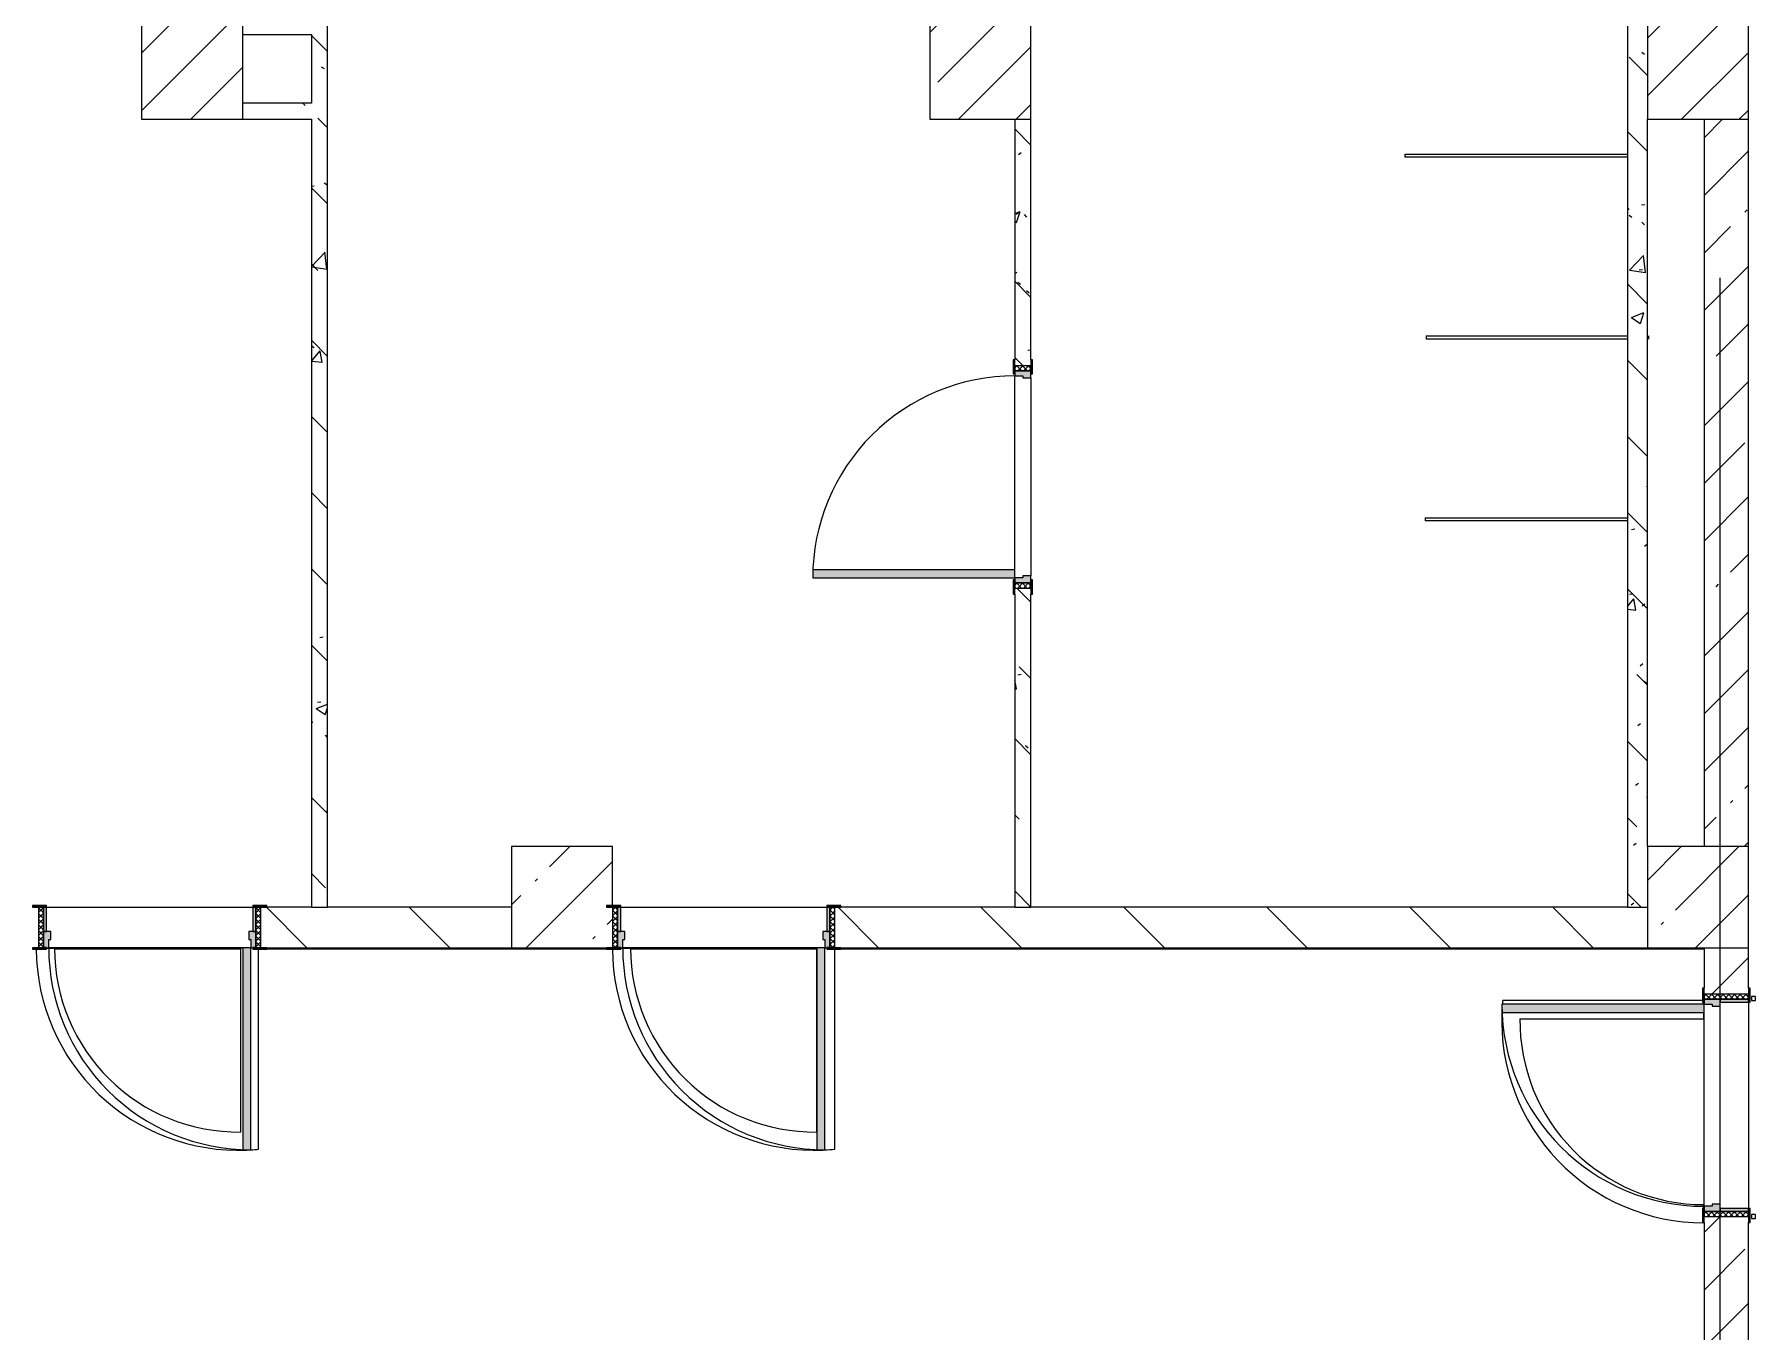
# Model space of a CAD drawing. Header units: millimetres. Extents: x 81548 to 272142, y -8553 to 29000.
# Drawn here: x 221351 to 229867, y 16700 to 23120 of the extents above; entities that cross this region are included whole.
import ezdxf

# ---------------------------------------------------------------- set-up
doc = ezdxf.new("R2010")
doc.units = ezdxf.units.MM
for name, color, linetype, lineweight, true_color in [('A-DOOR-2', 7, 'Continuous', 5, 0xe2e2e2), ('A-DOOR-3', 7, 'Continuous', 5, 0xaaaaaa), ('A-DOOR-FRAM-1', 7, 'Continuous', 5, 0xe2e2e2), ('A-DOOR-FRAM-3', 7, 'Continuous', 5, 0xaaaaaa), ('A-FLOR-1', 7, 'Continuous', 5, 0xaaaaaa), ('I-WALL-6', 7, 'Continuous', 5, 0x787878)]:
    doc.layers.add(name, color=color, linetype=linetype, lineweight=lineweight, true_color=true_color)
for name, color, linetype, lineweight in [('A-GENM-1', 7, 'Continuous', 5), ('A-WALL', 7, 'Continuous', 9), ('A-WALL-3', 7, 'Continuous', 5), ('I-WALL-4', 7, 'Continuous', 5), ('S-COLS-3', 7, 'Continuous', 5), ('Оси', 7, 'Continuous', 9)]:
    doc.layers.add(name, color=color, linetype=linetype, lineweight=lineweight)
pattern_1 = [(45, (145131.5, 0), (-285.1231, 285.1231), []), (45, (145416.64, 0), (-285.1231, 285.1231), [504.031, -100.806, 16.764, -84.042])]
pattern_2 = [(135, (145131.5, 0), (-377.1708, -377.1708), [533.4, -88.9, 17.78, -88.9]), (135, (145131.5, 376.94), (-377.1708, -377.1708), []), (50, (145131.5, 0), (637.6445, -55.7866), [66.675, -733.425]), (355, (145131.5, 0), (-123.3494, 668.699), [53.34, -586.74]), (100.451, (145184.65, -4.65), (514.299, 612.908), [56.665, -623.315]), (46.184, (145131.5, 177.8), (948.7764, -147.15), [100.012, -1100.137]), (96.636, (145210.6, 165.5), (830.909, 865.997), [84.998, -934.973]), (351.184, (145131.5, 177.8), (830.918, 865.988), [80.01, -880.11]), (21, (145220.4, 133.35), (530.6506, -357.9283), [66.675, -733.425]), (326, (145220.4, 133.35), (216.308, 644.6585), [53.34, -586.74]), (71.451, (145264.64, 103.5), (746.9596, 286.7243), [56.665, -623.315]), (37.5, (145131.52, 0), (10.81053, 295.9426), [16.764, -562.864, 16.764, -578.866, -588.962]), (37.5, (145131.52, 0), (10.81053, 295.9426), [-1175.258, 16.764, -572.198]), (7.5, (145131.52, 0), (233.8692, 350.6318), [16.764, -322.834, 16.764, -549.529, -224.472]), (7.5, (145131.52, 0), (233.8692, 350.6318), [-905.891, 16.764, -207.708]), (327.5, (144933.27, 0), (474.5678, -20.0513), [16.764, -205.486, 16.764, -676.656, -920.115]), (327.5, (144933.27, 0), (474.5678, -20.0513), [-915.67, 16.764, -903.351]), (317.5, (144844.37, 0), (518.4522, 88.9934), [16.764, -272.161, 16.764, -443.738, -653.415]), (317.5, (144844.37, 0), (518.4522, 88.9934), [-749.427, 16.764, -636.651])]

# ---------------------------------------------------------------- blocks, each defined once
blk = doc.blocks.new('BSC_Колонна _Прямоугольная - 500х500-23287078-2_10_3_птичка')
at = {"layer": 'S-COLS-3'}
h = blk.add_hatch(dxfattribs=at)
h.set_pattern_fill('FP_64', color=256, style=0, pattern_type=2)
h.set_pattern_definition([(45, (-84450, -22950), (-285.1231, 285.1231), []), (45, (-84164.88, -22950), (-285.1231, 285.1231), [504.031, -100.806, 16.764, -84.042])])
h.paths.add_polyline_path([(-250, -250), (250, -250), (250, 250), (-250, 250), (-250, -160)])
for p, q in [((250, 250), (-250, 250)), ((-250, 250), (-250, -250)), ((250, -250), (250, 250)), ((-250, -250), (250, -250))]:
    blk.add_line(p, q, dxfattribs=at)
blk = doc.blocks.new('BSC_Колонна _Прямоугольная - 500х500-V65-2_10_3_птичка')
at = {"layer": 'S-COLS-3'}
h = blk.add_hatch(dxfattribs=at)
h.set_pattern_fill('FP_89', color=256, style=0, pattern_type=2)
h.set_pattern_definition([(45, (-77000, -22950), (-285.1231, 285.1231), []), (45, (-76714.88, -22950), (-285.1231, 285.1231), [504.031, -100.806, 16.764, -84.042])])
h.paths.add_polyline_path([(-250, -250), (250, -250), (250, 250), (-250, 250), (-250, -160)])
for p, q in [((250, 250), (-250, 250)), ((-250, 250), (-250, -250)), ((250, -250), (250, 250)), ((-250, -250), (250, -250))]:
    blk.add_line(p, q, dxfattribs=at)
blk = doc.blocks.new('110_Дверь_СКБ_1Ст_Внутренняя1 - Д-4 1100x2100h_су мгн-V69-2_10_3_птичка')
at = {"layer": 'A-DOOR-2'}
h = blk.add_hatch(color=256, dxfattribs=at)
h.paths.add_polyline_path([(-512.5, 40), (-512.5, -40), (-477.5, -40), (-477.5, 0), (-487.5, 0), (-487.5, 40)])
h.paths.add_polyline_path([(502.5, 0), (502.5, -40), (537.5, -40), (537.5, 40), (512.5, 40), (512.5, 0)])
at = {"layer": 'A-DOOR-3'}
h = blk.add_hatch(dxfattribs=at)
h.set_pattern_fill('FP_95', color=256, style=0, pattern_type=2)
h.set_pattern_definition([(135, (1751.41, 104.685), (-14.14214, -14.14214), []), (225, (1751.41, 104.685), (14.14214, -14.14214), [])])
h.paths.add_polyline_path([(537.5, -40), (562.5, -40), (562.5, 40), (537.5, 40)])
at = {"layer": 'A-DOOR-FRAM-1'}
for points in [[(-487.5, 1040), (-487.5, 40), (-447.5, 40), (-447.5, 1040)], [(-567.5, 40), (-497.5, 40), (-497.5, 48), (-567.5, 48)], [(522.5, 40), (592.5, 40), (592.5, 48), (522.5, 48)], [(-567.5, -48), (-497.5, -48), (-497.5, -40), (-567.5, -40)], [(522.5, -48), (592.5, -48), (592.5, -40), (522.5, -40)]]:
    blk.add_hatch(color=256, dxfattribs=at).paths.add_polyline_path(points)
at = {"layer": 'A-DOOR-FRAM-3'}
h = blk.add_hatch(dxfattribs=at)
h.set_pattern_fill('FP_96', color=256, style=0, pattern_type=2)
h.set_pattern_definition([(45, (-371.384, 104.685), (-14.1421, 14.1421), []), (135, (-371.384, 104.685), (-14.1421, -14.1421), [])])
h.paths.add_polyline_path([(-537.5, -40), (-512.5, -40), (-512.5, 40), (-537.5, 40)])
at = {"layer": 'A-DOOR-3'}
for p, q in [((-487.5, 1040), (-487.5, 40)), ((-447.5, 1040), (-487.5, 1040)), ((-447.5, 40), (-447.5, 1040)), ((-487.5, 40), (-447.5, 40))]:
    blk.add_line(p, q, dxfattribs=at)
blk.add_arc((-487.5, 40), 1000, 360, 90, dxfattribs=at)
at = {"layer": 'A-DOOR-FRAM-3'}
for p, q in [((-497.5, 48), (-567.5, 48)), ((-567.5, 48), (-567.5, 40)), ((-567.5, 40), (-497.5, 40)), ((-512.5, 40), (-537.5, 40)), ((-537.5, 40), (-537.5, -40)), ((-487.5, 40), (-512.5, 40)), ((-512.5, 40), (-512.5, -40)), ((-512.5, -40), (-512.5, 40)), ((-497.5, 40), (-512.5, 40)), ((-512.5, 40), (-512.5, 39)), ((-512.5, 39), (-497.5, 39)), ((-497.5, 40), (-497.5, 48)), ((-497.5, 39), (-497.5, 40)), ((-487.5, 0), (-487.5, 40)), ((-477.5, 0), (-487.5, 0)), ((-477.5, -40), (-477.5, 0)), ((512.5, 0), (502.5, 0)), ((502.5, 0), (502.5, -40)), ((512.5, 40), (512.5, 0)), ((537.5, 40), (512.5, 40)), ((592.5, 48), (522.5, 48)), ((522.5, 48), (522.5, 40)), ((537.5, 40), (522.5, 40)), ((522.5, 40), (522.5, 39)), ((522.5, 40), (592.5, 40)), ((522.5, 39), (537.5, 39)), ((537.5, -40), (537.5, 40)), ((562.5, 40), (537.5, 40)), ((537.5, 40), (537.5, -40)), ((537.5, 39), (537.5, 40)), ((562.5, -40), (562.5, 40)), ((592.5, 40), (592.5, 48)), ((-497.5, -40), (-567.5, -40)), ((-567.5, -40), (-567.5, -48)), ((-567.5, -48), (-497.5, -48)), ((-537.5, -40), (-512.5, -40)), ((-497.5, -39), (-512.5, -39)), ((-512.5, -39), (-512.5, -40)), ((-512.5, -40), (-477.5, -40)), ((-512.5, -40), (-497.5, -40)), ((-497.5, -40), (-497.5, -39)), ((-497.5, -48), (-497.5, -40)), ((502.5, -40), (537.5, -40)), ((537.5, -39), (522.5, -39)), ((522.5, -39), (522.5, -40)), ((522.5, -40), (537.5, -40)), ((592.5, -40), (522.5, -40)), ((522.5, -40), (522.5, -48)), ((522.5, -48), (592.5, -48)), ((537.5, -40), (537.5, -39)), ((537.5, -40), (562.5, -40)), ((592.5, -48), (592.5, -40))]:
    blk.add_line(p, q, dxfattribs=at)
blk = doc.blocks.new('110_Дверь_СКБ_1Ст_Внутренняя1 - Д-4 1100x2100h_су мгн-32375332-2_10_3_птичка')
at = {"layer": 'A-DOOR-2'}
h = blk.add_hatch(color=256, dxfattribs=at)
h.paths.add_polyline_path([(512.5, 100), (512.5, 60), (502.5, 60), (502.5, 20), (537.5, 20), (537.5, 100)])
h.paths.add_polyline_path([(-487.5, 100), (-512.5, 100), (-512.5, 20), (-477.5, 20), (-477.5, 60), (-487.5, 60)])
at = {"layer": 'A-DOOR-3'}
h = blk.add_hatch(dxfattribs=at)
h.set_pattern_fill('FP_70', color=256, style=0, pattern_type=2)
h.set_pattern_definition([(135, (1751.41, 164.685), (-14.14214, -14.14214), []), (225, (1751.41, 164.685), (14.14214, -14.14214), [])])
h.paths.add_polyline_path([(562.5, 100), (537.5, 100), (537.5, -100), (562.5, -100)])
at = {"layer": 'A-DOOR-FRAM-1'}
for points in [[(-487.5, 1100), (-487.5, 100), (-447.5, 100), (-447.5, 1100)], [(-567.5, 108), (-567.5, 100), (-497.5, 100), (-497.5, 108)], [(592.5, 108), (522.5, 108), (522.5, 100), (592.5, 100)], [(-497.5, 20), (-512.5, 20), (-512.5, -100), (-497.5, -100)], [(537.5, 20), (522.5, 20), (522.5, -100), (537.5, -100)], [(-567.5, -100), (-567.5, -108), (-497.5, -108), (-497.5, -100)], [(592.5, -100), (522.5, -100), (522.5, -108), (592.5, -108)]]:
    blk.add_hatch(color=256, dxfattribs=at).paths.add_polyline_path(points)
at = {"layer": 'A-DOOR-FRAM-3'}
h = blk.add_hatch(dxfattribs=at)
h.set_pattern_fill('FP_71', color=256, style=0, pattern_type=2)
h.set_pattern_definition([(45, (-371.384, 164.685), (-14.1421, 14.1421), []), (135, (-371.384, 164.685), (-14.1421, -14.1421), [])])
h.paths.add_polyline_path([(-512.5, 100), (-537.5, 100), (-537.5, -100), (-512.5, -100)])
at = {"layer": 'A-DOOR-3'}
for p, q in [((-487.5, 1100), (-487.5, 100)), ((-447.5, 1100), (-487.5, 1100)), ((-447.5, 100), (-447.5, 1100)), ((-487.5, 100), (-447.5, 100))]:
    blk.add_line(p, q, dxfattribs=at)
blk.add_arc((-487.5, 100), 1000, 360, 90, dxfattribs=at)
at = {"layer": 'A-DOOR-FRAM-3'}
for p, q in [((-497.5, 108), (-567.5, 108)), ((-567.5, 108), (-567.5, 100)), ((-567.5, 100), (-497.5, 100)), ((-512.5, 100), (-537.5, 100)), ((-537.5, 100), (-537.5, -100)), ((-487.5, 100), (-512.5, 100)), ((-512.5, 100), (-512.5, 20)), ((-512.5, -100), (-512.5, 100)), ((-497.5, 100), (-512.5, 100)), ((-512.5, 100), (-512.5, 99)), ((-512.5, 99), (-497.5, 99)), ((-497.5, 100), (-497.5, 108)), ((-497.5, 99), (-497.5, 100)), ((-487.5, 60), (-487.5, 100)), ((512.5, 100), (512.5, 60)), ((537.5, 100), (512.5, 100)), ((592.5, 108), (522.5, 108)), ((522.5, 108), (522.5, 100)), ((537.5, 100), (522.5, 100)), ((522.5, 100), (522.5, 99)), ((522.5, 100), (592.5, 100)), ((522.5, 99), (537.5, 99)), ((537.5, 20), (537.5, 100)), ((562.5, 100), (537.5, 100)), ((537.5, 100), (537.5, -100)), ((537.5, 99), (537.5, 100)), ((562.5, -100), (562.5, 100)), ((592.5, 100), (592.5, 108)), ((-512.5, 20), (-477.5, 20)), ((-497.5, 20), (-512.5, 20)), ((-512.5, 20), (-512.5, -100)), ((-497.5, -100), (-497.5, 20)), ((-477.5, 60), (-487.5, 60)), ((-477.5, 20), (-477.5, 60)), ((512.5, 60), (502.5, 60)), ((502.5, 60), (502.5, 20)), ((502.5, 20), (537.5, 20)), ((537.5, 20), (522.5, 20)), ((522.5, 20), (522.5, -100)), ((537.5, -100), (537.5, 20)), ((-497.5, -100), (-567.5, -100)), ((-567.5, -100), (-567.5, -108)), ((-567.5, -108), (-497.5, -108)), ((-537.5, -100), (-512.5, -100)), ((-512.5, -100), (-497.5, -100)), ((-497.5, -108), (-497.5, -100)), ((522.5, -100), (537.5, -100)), ((592.5, -100), (522.5, -100)), ((522.5, -100), (522.5, -108)), ((522.5, -108), (592.5, -108)), ((537.5, -100), (562.5, -100)), ((592.5, -108), (592.5, -100))]:
    blk.add_line(p, q, dxfattribs=at)
blk = doc.blocks.new('131_Сантехническая перегородка - СП-2-29831410-2_10_3_птичка')
at = {"layer": 'A-GENM-1'}
for p, q in [((0, 8), (1100, 8)), ((1100, 8), (1100, -8)), ((1100, -8), (0, -8))]:
    blk.add_line(p, q, dxfattribs=at)
blk = doc.blocks.new('131_Сантехническая перегородка - СП-2-16286057-2_10_3_птичка')
at = {"layer": 'A-GENM-1'}
for p, q in [((0, 8), (995.7, 8)), ((0, 8), (0, -8)), ((1100, 8), (1100, -8)), ((995.7, -8), (0, -8))]:
    blk.add_line(p, q, dxfattribs=at)
blk = doc.blocks.new('131_Сантехническая перегородка - СП-2-V72-2_10_3_птичка')
at = {"layer": 'A-GENM-1'}
for p, q in [((0, 8), (1000.7, 8)), ((0, 8), (0, -8)), ((1000.7, -8), (0, -8))]:
    blk.add_line(p, q, dxfattribs=at)
blk = doc.blocks.new('110_Дверь_СКБ_1Ст_Внутренняя1 - Д-4 _л_ 1100x2100h_су мгн-V95-2_10_3_птичка')
at = {"layer": 'A-DOOR-2'}
h = blk.add_hatch(color=256, dxfattribs=at)
h.paths.add_polyline_path([(-512.5, 110), (-512.5, 30), (-477.5, 30), (-477.5, 70), (-487.5, 70), (-487.5, 110)])
h.paths.add_polyline_path([(502.5, 70), (502.5, 30), (537.5, 30), (537.5, 110), (512.5, 110), (512.5, 70)])
at = {"layer": 'A-DOOR-3'}
h = blk.add_hatch(dxfattribs=at)
h.set_pattern_fill('FP_93', color=256, style=0, pattern_type=2)
h.set_pattern_definition([(135, (1751.41, 174.685), (-14.14214, -14.14214), []), (225, (1751.41, 174.685), (14.14214, -14.14214), [])])
h.paths.add_polyline_path([(537.5, -110), (562.5, -110), (562.5, 110), (537.5, 110)])
at = {"layer": 'A-DOOR-FRAM-1'}
for points in [[(472.5, 110), (512.5, 110), (512.5, 1110), (472.5, 1110), (472.5, 518.4)], [(-567.5, 110), (-497.5, 110), (-497.5, 118), (-567.5, 118)], [(522.5, 110), (592.5, 110), (592.5, 118), (522.5, 118)], [(-512.5, -110), (-497.5, -110), (-497.5, 30), (-512.5, 30)], [(522.5, -110), (537.5, -110), (537.5, 30), (522.5, 30)], [(-567.5, -118), (-497.5, -118), (-497.5, -110), (-567.5, -110)], [(522.5, -118), (592.5, -118), (592.5, -110), (522.5, -110)]]:
    blk.add_hatch(color=256, dxfattribs=at).paths.add_polyline_path(points)
at = {"layer": 'A-DOOR-FRAM-3'}
h = blk.add_hatch(dxfattribs=at)
h.set_pattern_fill('FP_94', color=256, style=0, pattern_type=2)
h.set_pattern_definition([(45, (-371.384, 174.685), (-14.1421, 14.1421), []), (135, (-371.384, 174.685), (-14.1421, -14.1421), [])])
h.paths.add_polyline_path([(-537.5, 110), (-537.5, -110), (-512.5, -110), (-512.5, 110)])
at = {"layer": 'A-DOOR-3'}
for p, q in [((512.5, 1110), (472.5, 1110)), ((472.5, 1110), (472.5, 110)), ((512.5, 110), (512.5, 1110)), ((472.5, 110), (512.5, 110))]:
    blk.add_line(p, q, dxfattribs=at)
blk.add_arc((512.5, 110), 1000, 90, 180, dxfattribs=at)
at = {"layer": 'A-DOOR-FRAM-3'}
for p, q in [((-497.5, 118), (-567.5, 118)), ((-567.5, 118), (-567.5, 110)), ((-567.5, 110), (-497.5, 110)), ((-512.5, 110), (-537.5, 110)), ((-537.5, 110), (-537.5, -110)), ((-487.5, 110), (-512.5, 110)), ((-512.5, 110), (-512.5, 30)), ((-512.5, -110), (-512.5, 110)), ((-497.5, 110), (-512.5, 110)), ((-512.5, 110), (-512.5, 109)), ((-512.5, 109), (-497.5, 109)), ((-497.5, 110), (-497.5, 118)), ((-497.5, 109), (-497.5, 110)), ((-487.5, 70), (-487.5, 110)), ((512.5, 110), (512.5, 70)), ((537.5, 110), (512.5, 110)), ((592.5, 118), (522.5, 118)), ((522.5, 118), (522.5, 110)), ((537.5, 110), (522.5, 110)), ((522.5, 110), (522.5, 109)), ((522.5, 110), (592.5, 110)), ((522.5, 109), (537.5, 109)), ((537.5, 30), (537.5, 110)), ((562.5, 110), (537.5, 110)), ((537.5, 110), (537.5, -110)), ((537.5, 109), (537.5, 110)), ((562.5, -110), (562.5, 110)), ((592.5, 110), (592.5, 118)), ((-512.5, 30), (-477.5, 30)), ((-497.5, 30), (-512.5, 30)), ((-512.5, 30), (-512.5, -110)), ((-497.5, -110), (-497.5, 30)), ((-477.5, 70), (-487.5, 70)), ((-477.5, 30), (-477.5, 70)), ((512.5, 70), (502.5, 70)), ((502.5, 70), (502.5, 30)), ((502.5, 30), (537.5, 30)), ((537.5, 30), (522.5, 30)), ((522.5, 30), (522.5, -110)), ((537.5, -110), (537.5, 30)), ((-497.5, -110), (-567.5, -110)), ((-567.5, -110), (-567.5, -118)), ((-567.5, -118), (-497.5, -118)), ((-537.5, -110), (-512.5, -110)), ((-512.5, -110), (-497.5, -110)), ((-497.5, -118), (-497.5, -110)), ((522.5, -110), (537.5, -110)), ((592.5, -110), (522.5, -110)), ((522.5, -110), (522.5, -118)), ((522.5, -118), (592.5, -118)), ((537.5, -110), (562.5, -110)), ((592.5, -118), (592.5, -110))]:
    blk.add_line(p, q, dxfattribs=at)
blk = doc.blocks.new('BSC_Колонна _Прямоугольная - 500х500-V115-2_10_3_птичка')
at = {"layer": 'S-COLS-3'}
h = blk.add_hatch(dxfattribs=at)
h.set_pattern_fill('FP_135', color=256, style=0, pattern_type=2)
h.set_pattern_definition([(45, (-78830, -18850), (-285.1231, 285.1231), []), (45, (-78544.88, -18850), (-285.1231, 285.1231), [504.031, -100.806, 16.764, -84.042])])
h.paths.add_polyline_path([(-250, -250), (250, -250), (250, -50), (220, -50), (220, -42), (250, -42), (250, 250), (-250, 250), (-250, -50)])
for p, q in [((250, 250), (-250, 250)), ((-250, 250), (-250, -250)), ((250, -42), (250, 250)), ((-250, -250), (220, -250))]:
    blk.add_line(p, q, dxfattribs=at)
blk = doc.blocks.new('BSC_Колонна _Прямоугольная - 500х500-V116-2_10_3_птичка')
at = {"layer": 'S-COLS-3'}
h = blk.add_hatch(dxfattribs=at)
h.set_pattern_fill('FP_136', color=256, style=0, pattern_type=2)
h.set_pattern_definition([(45, (-84450, -18850), (-285.1231, 285.1231), []), (45, (-84164.88, -18850), (-285.1231, 285.1231), [504.031, -100.806, 16.764, -84.042])])
h.paths.add_polyline_path([(-250, -250), (250, -250), (250, 250), (-250, 250), (-250, -109.1)])
for p, q in [((250, 250), (-250, 250)), ((-250, 250), (-250, -250)), ((250, -250), (250, 250)), ((-250, -250), (250, -250))]:
    blk.add_line(p, q, dxfattribs=at)
blk = doc.blocks.new('BSC_Колонна _Прямоугольная - 500х500-V117-2_10_3_птичка')
at = {"layer": 'S-COLS-3'}
h = blk.add_hatch(dxfattribs=at)
h.set_pattern_fill('FP_137', color=256, style=0, pattern_type=2)
h.set_pattern_definition([(45, (-80900, -22950), (-285.1231, 285.1231), []), (45, (-80614.88, -22950), (-285.1231, 285.1231), [504.031, -100.806, 16.764, -84.042])])
h.paths.add_polyline_path([(-250, -250), (250, -250), (250, 250), (-250, 250), (-250, -160)])
for p, q in [((250, 250), (-250, 250)), ((-250, 250), (-250, -250)), ((250, -250), (250, 250)), ((-250, -250), (250, -250))]:
    blk.add_line(p, q, dxfattribs=at)

msp = doc.modelspace()

# ---------------------------------------------------------------- hatches: boundary and pattern name
at = {"layer": 'I-WALL-4'}
h = msp.add_hatch(dxfattribs=at)
h.set_pattern_fill('FP_63', color=256, style=0, pattern_type=2)
h.set_pattern_definition(pattern_1)
h.paths.add_polyline_path([(229831.5, 15150), (229831.5, 15530), (229611.5, 15530), (229611.5, 15150)])
h.paths.add_polyline_path([(229611.5, 18570), (229831.5, 18570), (229831.5, 18600), (229611.5, 18600)])
h.paths.add_polyline_path([(229831.5, 19100), (229831.5, 22700), (229611.5, 22700), (229611.5, 19100), (229620, 19100)])
h.paths.add_polyline_path([(229735.6, 23200), (229831.5, 23200), (229831.5, 26600), (229611.5, 26600), (229611.5, 23200)])
h = msp.add_hatch(dxfattribs=at)
h.set_pattern_fill('FP_66', color=256, style=0, pattern_type=2)
h.set_pattern_definition([(135, (145131.5, 0), (-353.5534, -353.5534), [])])
h.paths.add_polyline_path([(223632, 18600), (223711.5, 18600), (223711.5, 18800), (222471.5, 18800), (222471.5, 18600), (222501.5, 18600)])
h.paths.add_polyline_path([(225311.5, 18600), (229331.5, 18600), (229331.5, 18800), (225311.5, 18800)])
h.paths.add_polyline_path([(221371.5, 18600), (221371.5, 18800), (219171.5, 18800), (219171.5, 18600), (221341.5, 18600)])
h.paths.add_polyline_path([(211891.5, 18600), (218671.5, 18600), (218671.5, 18800), (211891.5, 18800)])
h = msp.add_hatch(dxfattribs=at)
h.set_pattern_fill('FP_63', color=256, style=0, pattern_type=2)
h.set_pattern_definition(pattern_1)
h.paths.add_polyline_path([(229611.5, 15530), (229831.5, 15530), (229831.5, 17270), (229611.5, 17270), (229611.5, 15848.6)])
h.paths.add_polyline_path([(229831.5, 18370), (229831.5, 18570), (229611.5, 18570), (229611.5, 18370)])
at = {"layer": 'I-WALL-6'}
h = msp.add_hatch(dxfattribs=at)
h.set_pattern_fill('FP_76', color=256, style=0, pattern_type=2)
h.set_pattern_definition(pattern_2)
h.paths.add_polyline_path([(222721.5, 18800), (222801.5, 18800), (222801.5, 26900), (222721.5, 26900), (222721.5, 20476.2)])
h = msp.add_hatch(dxfattribs=at)
h.set_pattern_fill('FP_76', color=256, style=0, pattern_type=2)
h.set_pattern_definition(pattern_2)
h.paths.add_polyline_path([(229331.5, 18800), (229331.5, 26900), (229232.2, 26900), (229232.2, 18800)])
h = msp.add_hatch(dxfattribs=at)
h.set_pattern_fill('FP_76', color=256, style=0, pattern_type=2)
h.set_pattern_definition(pattern_2)
h.paths.add_polyline_path([(222721.5, 22700), (222721.5, 22780), (222381.5, 22780), (222381.5, 22700)])
h = msp.add_hatch(dxfattribs=at)
h.set_pattern_fill('FP_76', color=256, style=0, pattern_type=2)
h.set_pattern_definition(pattern_2)
h.paths.add_polyline_path([(226281.5, 18800), (226281.5, 20380), (226201.5, 20380), (226201.5, 18800)])
h.paths.add_polyline_path([(226201.5, 21480), (226281.5, 21480), (226281.5, 22700), (226201.5, 22700), (226201.5, 21510)])

# ---------------------------------------------------------------- linework, layer by layer
at = {"layer": 'A-FLOR-1'}
for p, q in [((221450.4, 18596.6), (221411.5, 18596.6)), ((222370.4, 18592.9), (221450.6, 18592.9)), ((222381.5, 18597.6), (222370.4, 18597.6)), ((222370.4, 18597.6), (222370.4, 17687.6)), ((222431.5, 18597.6), (222421.5, 18597.6)), ((222460.4, 17602.6), (222460.4, 18592)), ((224181.5, 18592.9), (222501.5, 18592.9)), ((224300.4, 18596.6), (224251.5, 18596.6)), ((225220.4, 18592.9), (224300.6, 18592.9)), ((225220.4, 18597.6), (225220.4, 17687.6)), ((225271.5, 18597.6), (225261.5, 18597.6)), ((225310.4, 17602.6), (225310.4, 18592)), ((229611.5, 18592.9), (225341.5, 18592.9)), ((229603.5, 18338.2), (228615.6, 18338.2)), ((229610.6, 18320), (229610.6, 18330)), ((228700.6, 18248.2), (229610.6, 18248.2)), ((229610.6, 18248.2), (229610.6, 18280)), ((229609.6, 17310), (229609.6, 17328.2))]:
    msp.add_line(p, q, dxfattribs=at)
for centre, radius, start, end in [((222360.4, 18597.6), 1000, 180.32046, 272.39422), ((222360.4, 18597.6), 910, 180.06296, 270.62964), ((225210.4, 18597.6), 1000, 180.32046, 272.39422), ((225210.4, 18597.6), 910, 180.06296, 270.62964), ((229610.6, 18238.2), 1000, 174.26083, 175.30446), ((229610.6, 18238.2), 1000, 177.59974, 269.9427), ((229610.6, 18238.2), 910, 179.37036, 269.93704), ((222360.4, 18597.6), 1000, 273.50823, 275.73917), ((225210.4, 18597.6), 1000, 272.93441, 275.73917)]:
    msp.add_arc(centre, radius, start, end, dxfattribs=at)
at = {"layer": 'A-WALL'}
for p, q in [((222721.5, 18800), (222801.5, 18800)), ((226201.5, 18800), (226281.5, 18800)), ((229232.2, 18800), (229331.5, 18800))]:
    msp.add_line(p, q, dxfattribs=at)
at = {"layer": 'A-WALL-3'}
for p, q in [((229866.5, 18358.5), (229846.5, 18358.5)), ((229846.5, 18358.5), (229846.5, 18338.5)), ((229846.5, 18338.5), (229866.5, 18338.5)), ((229866.5, 18338.5), (229866.5, 18358.5)), ((229866.5, 17280), (229846.5, 17280)), ((229846.5, 17280), (229846.5, 17260)), ((229846.5, 17260), (229866.5, 17260)), ((229866.5, 17260), (229866.5, 17280))]:
    msp.add_line(p, q, dxfattribs=at)
at = {"layer": 'I-WALL-4'}
for p, q in [((222801.5, 18800), (222801.5, 26900)), ((229232.2, 23420), (229232.2, 18800)), ((222381.5, 23120), (222721.5, 23120)), ((222721.5, 23120), (222721.5, 22780)), ((222721.5, 22780), (222381.5, 22780)), ((222381.5, 22700), (222721.5, 22700)), ((222721.5, 22700), (222721.5, 18800)), ((226201.5, 22700), (226201.5, 21510)), ((226281.5, 21510), (226281.5, 22700)), ((229332.2, 19100), (229332.2, 22700)), ((229611.5, 22700), (229611.5, 19100)), ((229831.5, 19100), (229831.5, 22700)), ((226201.5, 20470), (226201.5, 21430)), ((226281.5, 21420), (226281.5, 20440)), ((226201.5, 20350), (226201.5, 18800)), ((226281.5, 18800), (226281.5, 20350)), ((221411.5, 18800), (222431.5, 18800)), ((222721.5, 18800), (222501.5, 18800)), ((223711.5, 18800), (222801.5, 18800)), ((224251.5, 18800), (225271.5, 18800)), ((226201.5, 18800), (225341.5, 18800)), ((229232.2, 18800), (226281.5, 18800)), ((222381.5, 18600), (221421.5, 18600)), ((222501.5, 18600), (223711.5, 18600)), ((225221.5, 18600), (224261.5, 18600)), ((225341.5, 18600), (229331.5, 18600)), ((229611.5, 18600), (229611.5, 18570)), ((229611.5, 18570), (229611.5, 18400)), ((229831.5, 18570), (229831.5, 18600)), ((229831.5, 18400), (229831.5, 18570)), ((229831.5, 18330), (229831.5, 17310)), ((229611.5, 17320), (229611.5, 18280)), ((229611.5, 17240), (229611.5, 16130)), ((229831.5, 11550), (229831.5, 17240))]:
    msp.add_line(p, q, dxfattribs=at)
at = {"layer": 'Оси'}
msp.add_line((229691.5, 10029.8), (229691.5, 21915.1), dxfattribs=at)

# ---------------------------------------------------------------- block references
at = {"layer": 'A-DOOR-3'}
for name, p, rotation in [('110_Дверь_СКБ_1Ст_Внутренняя1 - Д-4 1100x2100h_су мгн-V69-2_10_3_птичка', (226241.5, 20917.5), 89.99999999999984), ('110_Дверь_СКБ_1Ст_Внутренняя1 - Д-4 1100x2100h_су мгн-32375332-2_10_3_птичка', (221934, 18700), 180), ('110_Дверь_СКБ_1Ст_Внутренняя1 - Д-4 1100x2100h_су мгн-32375332-2_10_3_птичка', (224774, 18700), 180), ('110_Дверь_СКБ_1Ст_Внутренняя1 - Д-4 _л_ 1100x2100h_су мгн-V95-2_10_3_птичка', (229721.5, 17807.5), 89.9999999999999)]:
    msp.add_blockref(name, p, dxfattribs=dict(at, rotation=rotation))
at = {"layer": 'A-GENM-1', "rotation": 180}
msp.add_blockref('131_Сантехническая перегородка - СП-2-29831410-2_10_3_птичка', (229232.2, 22520), dxfattribs=at)
at = {"layer": 'A-GENM-1'}
for name, p in [('131_Сантехническая перегородка - СП-2-16286057-2_10_3_птичка', (228236.5, 21620)), ('131_Сантехническая перегородка - СП-2-V72-2_10_3_птичка', (228231.5, 20720))]:
    msp.add_blockref(name, p, dxfattribs=at)
at = {"layer": 'S-COLS-3'}
for name, p in [('BSC_Колонна _Прямоугольная - 500х500-V65-2_10_3_птичка', (222131.5, 22950)), ('BSC_Колонна _Прямоугольная - 500х500-V117-2_10_3_птичка', (226031.5, 22950)), ('BSC_Колонна _Прямоугольная - 500х500-23287078-2_10_3_птичка', (229581.5, 22950)), ('BSC_Колонна _Прямоугольная - 500х500-V115-2_10_3_птичка', (223961.5, 18850)), ('BSC_Колонна _Прямоугольная - 500х500-V116-2_10_3_птичка', (229581.5, 18850))]:
    msp.add_blockref(name, p, dxfattribs=at)

doc.saveas('drawing.dxf')
